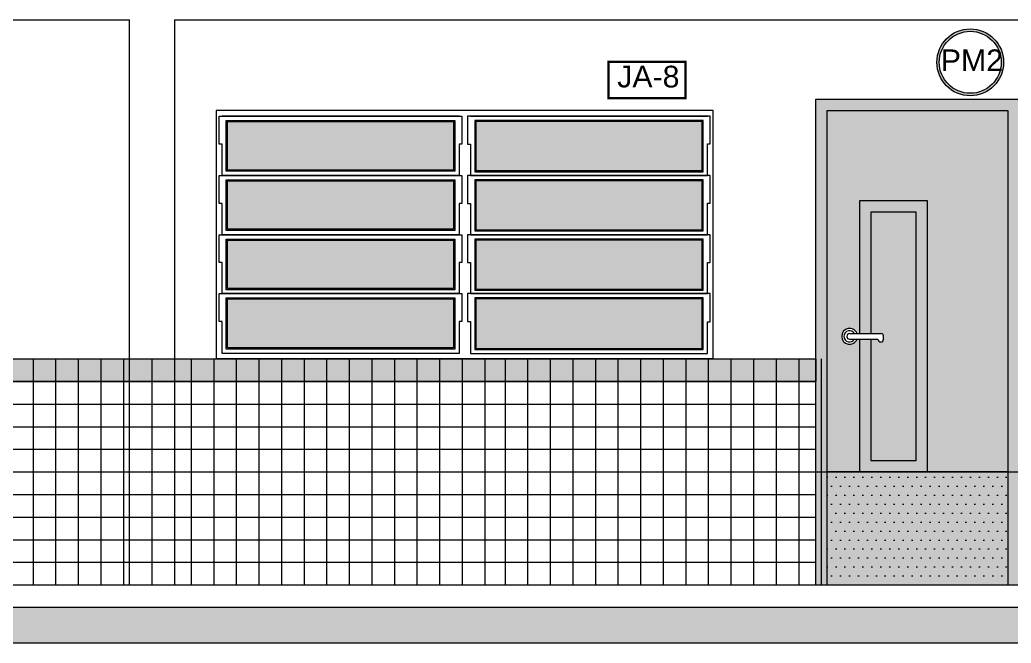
# Model space of a CAD drawing. Extents: x 183 to 373, y 23 to 105.
# Drawn here: x 220.307 to 224.697, y 46.322 to 49.081 of the extents above; entities that cross this region are included whole.
import ezdxf

# ---------------------------------------------------------------- set-up
doc = ezdxf.new("R2010")
doc.units = 0
doc.header["$LTSCALE"] = 0.005
doc.linetypes.add('C5', pattern=[60, 50, -5, 0, -5])
doc.linetypes.add('TRAÇO-2PTOS_P', pattern=[0.625, 0.25, -0.125, 0, -0.125, 0, -0.125])
doc.layers.get('0').update_dxf_attribs({"linetype": 'CONTINUOUS'})
for name, color, linetype in [('01', 1, 'CONTINUOUS'), ('0_HATCH', 1, 'CONTINUOUS'), ('252', 252, 'CONTINUOUS'), ('A-01', 1, 'CONTINUOUS'), ('A-CHAO_FACHADA', 8, 'CONTINUOUS'), ('A-COTAS', 1, 'CONTINUOUS'), ('A-HACH', 1, 'CONTINUOUS'), ('ARQ-EXO-1_100', 251, 'C5'), ('ARQ-HTC', 9, 'CONTINUOUS'), ('ARQ-SMB-1_100', 1, 'CONTINUOUS'), ('ARQ-TXT-1_075', 2, 'CONTINUOUS')]:
    doc.layers.add(name, color=color, linetype=linetype)
doc.styles.add('ESC-50-A20', font='arial.ttf', dxfattribs={"height": 0.1})

msp = doc.modelspace()

# ---------------------------------------------------------------- hatches: boundary and pattern name
h = msp.add_hatch()
h.set_pattern_fill('DOTS', color=1, scale=0.025, style=0)
h.set_pattern_definition([(0, (223.881362, 46.58033), (0.0198438, 0.0396875), [0, -0.0396875])])
h.paths.add_polyline_path([(224.6814, 47.0803), (223.8814, 47.0803), (223.8814, 46.5803), (224.6814, 46.5803)])
at = {"layer": '01'}
for points in [[(224.6814, 48.6803), (223.8814, 48.6803), (223.8814, 47.0803), (224.0256, 47.0803), (224.0256, 47.4678), (224.0256, 47.6678), (224.0141, 47.6678, -5.415339), (224.0141, 47.6928), (224.0256, 47.6928), (224.0256, 48.2803), (224.3256, 48.2803), (224.3256, 47.4678), (224.3256, 47.0803), (224.6814, 47.0803)], [(224.6814, 47.0803), (223.8814, 47.0803), (223.8814, 46.5803), (224.6814, 46.5803)]]:
    msp.add_hatch(color=40, dxfattribs=at).paths.add_polyline_path(points)
at = {"layer": '0_HATCH'}
for points in [[(224.7314, 48.7303), (223.8314, 48.7303), (223.8314, 46.5803), (223.8814, 46.5803), (223.8814, 48.6803), (224.6814, 48.6803), (224.6814, 46.5803), (224.7314, 46.5803)], [(224.3256, 48.2803), (224.0256, 48.2803), (224.0256, 47.6928), (224.0756, 47.6928), (224.0756, 48.2303), (224.2756, 48.2303), (224.2756, 47.4678), (224.2756, 47.1303), (224.0756, 47.1303), (224.0756, 47.4678), (224.0756, 47.6678), (224.0256, 47.6678), (224.0256, 47.4678), (224.0256, 47.0803), (224.3256, 47.0803), (224.3256, 47.4678)], [(216.6064, 47.5803), (223.8314, 47.5803), (223.8314, 47.4803), (216.6064, 47.4803)]]:
    msp.add_hatch(color=160, dxfattribs=at).paths.add_polyline_path(points)
at = {"layer": 'A-COTAS'}
h = msp.add_hatch(color=252, dxfattribs=at)
h.set_gradient(color1=(91, 91, 91), one_color=1, tint=1, name='INVHEMISPHERICAL')
h.paths.add_polyline_path([(221.2267, 48.6309), (221.2267, 48.4164), (222.2279, 48.4164), (222.2279, 48.6309)])
h.paths.add_polyline_path([(221.2267, 48.3684), (221.2267, 48.1539), (222.2279, 48.1539), (222.2279, 48.3684)])
h.paths.add_polyline_path([(221.2267, 48.1059), (221.2267, 47.8914), (222.2279, 47.8914), (222.2279, 48.1059)])
h.paths.add_polyline_path([(221.2267, 47.8459), (221.2267, 47.6289), (222.2279, 47.6289), (222.2279, 47.8459)])
h.paths.add_polyline_path([(223.3279, 48.4141), (223.3279, 48.6309), (222.3267, 48.6309), (222.3267, 48.4141)])
h.paths.add_polyline_path([(223.3279, 48.1516), (223.3279, 48.3684), (222.3267, 48.3684), (222.3267, 48.1516)])
h.paths.add_polyline_path([(223.3279, 47.8891), (223.3279, 48.1059), (222.3267, 48.1059), (222.3267, 47.8891)])
h.paths.add_polyline_path([(222.3267, 47.8459), (222.3267, 47.6266), (223.3279, 47.6266), (223.3279, 47.8459)])
at = {"layer": 'A-HACH'}
msp.add_hatch(color=254, dxfattribs=at).paths.add_polyline_path([(206.7713, 46.4803), (206.7713, 46.3223), (267.1607, 46.3223), (267.1607, 46.4803)])
at = {"layer": 'ARQ-HTC'}
h = msp.add_hatch(color=256, dxfattribs=at)
h.dxf.hatch_style = 1
h.set_gradient(color1=(132, 132, 132), one_color=1, tint=1, name='INVHEMISPHERICAL')
h.paths.add_polyline_path([(224.2756, 48.2303), (224.0756, 48.2303), (224.0756, 47.6928), (224.1214, 47.6928, -0.414214), (224.1314, 47.6828), (224.1314, 47.6678, -1), (224.1064, 47.6678), (224.0756, 47.6678), (224.0756, 47.4678), (224.0756, 47.1303), (224.2756, 47.1303), (224.2756, 47.4678)])
at = {"layer": 'ARQ-SMB-1_100'}
h = msp.add_hatch(color=252, dxfattribs=at)
edge = h.paths.add_edge_path()
edge.add_arc((224.5155, 48.8931), 0.1479, 0, 360)
edge = h.paths.add_edge_path(flags=17)
edge.add_arc((224.5155, 48.8931), 0.1372, 0, 360)

# ---------------------------------------------------------------- linework, layer by layer
at = {"color": 1}
for p, q in [((223.9814, 47.6928), (224.1214, 47.6928)), ((223.9814, 47.6678), (224.1064, 47.6678)), ((224.1314, 47.6678), (224.1314, 47.6828)), ((224.6814, 47.0803), (223.8814, 47.0803))]:
    msp.add_line(p, q, dxfattribs=at)
at = {"color": 2}
for points in [[(223.8314, 46.5803), (223.8314, 48.7303), (224.7314, 48.7303), (224.7314, 46.5803)], [(223.8814, 46.5803), (223.8814, 48.6803), (224.6814, 48.6803), (224.6814, 46.5803)]]:
    msp.add_lwpolyline(points, dxfattribs=at)
at = {"color": 1}
for points in [[(224.3256, 47.4678), (224.3256, 48.2803), (224.0256, 48.2803), (224.0256, 47.6928)], [(224.2756, 48.2303), (224.0756, 48.2303), (224.0756, 47.6928)], [(224.2756, 47.4678), (224.2756, 48.2303)], [(224.0256, 47.6678), (224.0256, 47.4678)], [(224.0756, 47.6678), (224.0756, 47.4678)], [(224.0256, 47.4678), (224.0256, 47.0803), (224.3256, 47.0803), (224.3256, 47.4678)], [(224.0756, 47.4678), (224.0756, 47.1303), (224.2756, 47.1303), (224.2756, 47.4678)]]:
    msp.add_lwpolyline(points, dxfattribs=at)
for centre, radius, start, end in [((223.9814, 47.6803), 0.035, 20.9248, 339.0752), ((223.9814, 47.6803), 0.025, 30, 330), ((223.9814, 47.6803), 0.0125, 90, 270), ((224.1189, 47.6678), 0.0125, 180, 0), ((224.1214, 47.6828), 0.01, 0, 90)]:
    msp.add_arc(centre, radius, start, end, dxfattribs=at)
at = {"layer": '01', "color": 251}
for p, q in [((220.7923, 47.5803), (220.9923, 47.5803)), ((220.8923, 47.5803), (220.8923, 46.5803)), ((223.8573, 46.5803, 9.9679), (223.8573, 47.5803, 9.9679)), ((216.9373, 47.4803, -6.6453), (223.8314, 47.4803, -6.6453)), ((220.7923, 47.4803), (220.9923, 47.4803)), ((220.9923, 47.4803, -6.6453), (223.8314, 47.4803, -6.6453)), ((220.7923, 47.3803), (220.9923, 47.3803)), ((220.7923, 47.2803), (220.9923, 47.2803)), ((220.7923, 47.1803), (220.9923, 47.1803)), ((220.7923, 47.0803), (220.9923, 47.0803)), ((220.7923, 46.9803), (220.9923, 46.9803)), ((220.7923, 46.8803), (220.9923, 46.8803)), ((220.7923, 46.7803), (220.9923, 46.7803)), ((220.7923, 46.6803), (220.9923, 46.6803))]:
    msp.add_line(p, q, dxfattribs=at)
at = {"layer": '252', "linetype": 'Continuous'}
for p, q in [((220.3673, 46.5803, 6.6453), (220.3673, 47.5803, 6.6453)), ((220.3673, 46.5803, 6.6453), (220.3673, 47.5803, 6.6453)), ((220.4673, 46.5803, 6.6453), (220.4673, 47.5803, 6.6453)), ((220.5673, 46.5803, 6.6453), (220.5673, 47.5803, 6.6453)), ((220.6673, 46.5803, 6.6453), (220.6673, 47.5803, 6.6453)), ((220.7673, 46.5803, 6.6453), (220.7673, 47.5803, 6.6453)), ((221.0673, 46.5803, 6.6453), (221.0673, 47.5803, 6.6453)), ((221.1673, 46.5803, 6.6453), (221.1673, 47.5803, 6.6453)), ((221.2673, 46.5803, 6.6453), (221.2673, 47.5803, 6.6453)), ((221.3673, 46.5803, 6.6453), (221.3673, 47.5803, 6.6453)), ((221.4673, 46.5803, 6.6453), (221.4673, 47.5803, 6.6453)), ((221.5673, 46.5803, 6.6453), (221.5673, 47.5803, 6.6453)), ((221.6673, 46.5803, 6.6453), (221.6673, 47.5803, 6.6453)), ((221.7673, 46.5803, 6.6453), (221.7673, 47.5803, 6.6453)), ((221.8673, 46.5803, 6.6453), (221.8673, 47.5803, 6.6453)), ((221.9673, 46.5803, 6.6453), (221.9673, 47.5803, 6.6453)), ((221.9673, 46.5803, 6.6453), (221.9673, 47.5803, 6.6453)), ((222.0673, 46.5803, 6.6453), (222.0673, 47.5803, 6.6453)), ((222.1673, 46.5803, 6.6453), (222.1673, 47.5803, 6.6453)), ((222.2673, 46.5803, 6.6453), (222.2673, 47.5803, 6.6453)), ((222.2673, 46.5803, 6.6453), (222.2673, 47.5803, 6.6453)), ((222.3673, 46.5803, 6.6453), (222.3673, 47.5803, 6.6453)), ((222.4573, 46.5803, 9.9679), (222.4573, 47.5803, 9.9679)), ((222.5573, 46.5803, 9.9679), (222.5573, 47.5803, 9.9679)), ((222.6573, 46.5803, 9.9679), (222.6573, 47.5803, 9.9679)), ((222.7573, 46.5803, 9.9679), (222.7573, 47.5803, 9.9679)), ((222.8573, 46.5803, 9.9679), (222.8573, 47.5803, 9.9679)), ((222.9573, 46.5803, 9.9679), (222.9573, 47.5803, 9.9679)), ((223.0573, 46.5803, 9.9679), (223.0573, 47.5803, 9.9679)), ((223.1573, 46.5803, 9.9679), (223.1573, 47.5803, 9.9679)), ((223.2573, 46.5803, 9.9679), (223.2573, 47.5803, 9.9679)), ((223.3573, 46.5803, 9.9679), (223.3573, 47.5803, 9.9679)), ((223.4573, 46.5803, 9.9679), (223.4573, 47.5803, 9.9679)), ((223.5573, 46.5803, 9.9679), (223.5573, 47.5803, 9.9679)), ((223.6573, 46.5803, 9.9679), (223.6573, 47.5803, 9.9679)), ((223.7573, 46.5803, 9.9679), (223.7573, 47.5803, 9.9679)), ((216.9373, 47.3803, 1.97), (223.8314, 47.3803, 1.608)), ((220.9923, 47.3803, 1.3071), (223.8314, 47.3803, 0.8458)), ((216.9373, 47.2803, 1.97), (223.8314, 47.2803, 1.608)), ((220.9923, 47.2803, 1.3071), (223.8314, 47.2803, 0.8458)), ((216.9373, 47.1803, 1.97), (223.8314, 47.1803, 1.608)), ((220.9923, 47.1803, 1.3071), (223.8314, 47.1803, 0.8458)), ((216.9373, 47.0803, 1.97), (228.9423, 47.0803, 1.3396)), ((220.9923, 47.0803, 1.3071), (223.8314, 47.0803, 0.8458)), ((216.9373, 46.9803, 1.97), (223.8314, 46.9803, 1.608)), ((220.9923, 46.9803, 1.3071), (223.8314, 46.9803, 0.8458)), ((216.9373, 46.8803, 1.97), (223.8314, 46.8803, 1.608)), ((220.9923, 46.8803, 1.3071), (223.8314, 46.8803, 0.8458)), ((216.9373, 46.7803, 1.97), (223.8314, 46.7803, 1.608)), ((220.9923, 46.7803, 1.3071), (223.8314, 46.7803, 0.8458)), ((216.9373, 46.6803, 1.97), (223.8314, 46.6803, 1.608)), ((220.9923, 46.6803, 1.3071), (223.8314, 46.6803, 0.8458))]:
    msp.add_line(p, q, dxfattribs=at)
msp.add_lwpolyline([(216.6064, 47.5803), (223.8314, 47.5803)], dxfattribs=at)
msp.add_lwpolyline([(216.6064, 47.5803), (223.8314, 47.5803), (223.8314, 47.4803), (216.6064, 47.4803)], close=True, dxfattribs=at)
at = {"layer": '252', "linetype": 'Continuous', "elevation": 3.3226}
for points in [[(216.9373, 47.5803), (223.8314, 47.5803)], [(220.9923, 47.5803), (223.8314, 47.5803)], [(223.8314, 47.4803), (216.9373, 47.4803)], [(223.8314, 47.4803), (220.9923, 47.4803)]]:
    msp.add_lwpolyline(points, dxfattribs=at)
at = {"layer": 'A-01', "color": 3}
for p, q in [((216.9373, 49.0811), (220.7923, 49.0811)), ((220.7923, 46.5803), (220.7923, 49.0811)), ((220.9923, 49.0811), (224.8623, 49.0811)), ((220.9923, 49.0811), (220.9923, 46.5803)), ((220.9923, 49.0811), (224.8623, 49.0811))]:
    msp.add_line(p, q, dxfattribs=at)
at = {"layer": 'A-01', "color": 5}
msp.add_line((208.0123, 46.5803), (266.3623, 46.5803), dxfattribs=at)
at = {"layer": 'A-01', "color": 8}
msp.add_line((267.1607, 46.3223), (206.7713, 46.3223), dxfattribs=at)
at = {"layer": 'A-CHAO_FACHADA', "color": 6}
msp.add_line((267.1607, 46.4803), (206.7713, 46.4803), dxfattribs=at)
at = {"layer": 'A-COTAS'}
for p, q in [((223.3773, 48.6803, 19.9358), (221.1773, 48.6803, 19.9358)), ((221.1773, 48.6803, 19.9358), (221.1773, 47.5803, 19.9358)), ((223.3773, 47.5803, 19.9358), (223.3773, 48.6803, 19.9358)), ((221.19, 48.6549, 19.9358), (222.2646, 48.6549, 19.9358)), ((221.19, 48.5314, 19.9358), (221.19, 48.6549, 19.9358)), ((222.2519, 48.6549, 19.9358), (221.2027, 48.6549, 19.9358)), ((221.2217, 48.6359, 19.9358), (222.2329, 48.6359, 19.9358)), ((221.2217, 48.4114, 19.9358), (221.2217, 48.6359, 19.9358)), ((222.2329, 48.6359, 19.9358), (222.2329, 48.4114, 19.9358)), ((222.2646, 48.6549, 19.9358), (222.2646, 48.5314, 19.9358)), ((223.3646, 48.6549, 19.9358), (222.29, 48.6549, 19.9358)), ((222.29, 48.6549, 19.9358), (222.29, 48.5314, 19.9358)), ((222.3027, 48.6549, 19.9358), (223.3519, 48.6549, 19.9358)), ((223.3329, 48.6359, 19.9358), (222.3217, 48.6359, 19.9358)), ((222.3217, 48.6359, 19.9358), (222.3217, 48.4091, 19.9358)), ((223.3329, 48.4091, 19.9358), (223.3329, 48.6359, 19.9358)), ((223.3646, 48.5316, 19.9358), (223.3646, 48.6549, 19.9358)), ((221.2267, 48.6309, 19.9358), (222.2279, 48.6309, 19.9358)), ((221.2267, 48.4164, 19.9358), (221.2267, 48.6309, 19.9358)), ((222.2279, 48.6309, 19.9358), (222.2279, 48.4164, 19.9358)), ((223.3279, 48.6309, 19.9358), (222.3267, 48.6309, 19.9358)), ((222.3267, 48.6309, 19.9358), (222.3267, 48.4141, 19.9358)), ((223.3279, 48.4141, 19.9358), (223.3279, 48.6309, 19.9358)), ((221.2027, 48.5314, 19.9358), (221.19, 48.5314, 19.9358)), ((221.2027, 48.3924, 19.9358), (221.2027, 48.5314, 19.9358)), ((222.2646, 48.5314, 19.9358), (222.2519, 48.5314, 19.9358)), ((222.2519, 48.5314, 19.9358), (222.2519, 48.3924, 19.9358)), ((222.29, 48.5314, 19.9358), (222.3027, 48.5314, 19.9358)), ((222.3027, 48.5314, 19.9358), (222.3027, 48.3924, 19.9358)), ((223.3519, 48.3924, 19.9358), (223.3519, 48.5316, 19.9358)), ((223.3519, 48.5316, 19.9358), (223.3646, 48.5316, 19.9358)), ((222.2279, 48.4164, 19.9358), (221.2267, 48.4164, 19.9358)), ((222.3267, 48.4141, 19.9358), (223.3279, 48.4141, 19.9358)), ((221.19, 48.3924, 19.9358), (222.2646, 48.3924, 19.9358)), ((221.19, 48.2689, 19.9358), (221.19, 48.3924, 19.9358)), ((222.2519, 48.3924, 19.9358), (221.2027, 48.3924, 19.9358)), ((222.2519, 48.3924, 19.9358), (221.2027, 48.3924, 19.9358)), ((222.2329, 48.4114, 19.9358), (221.2217, 48.4114, 19.9358)), ((221.2217, 48.3734, 19.9358), (222.2329, 48.3734, 19.9358)), ((221.2217, 48.1489, 19.9358), (221.2217, 48.3734, 19.9358)), ((222.2329, 48.3734, 19.9358), (222.2329, 48.1489, 19.9358)), ((222.2646, 48.3924, 19.9358), (222.2646, 48.2689, 19.9358)), ((223.3646, 48.3924, 19.9358), (222.29, 48.3924, 19.9358)), ((222.29, 48.3924, 19.9358), (222.29, 48.2689, 19.9358)), ((222.3027, 48.3924, 19.9358), (223.3519, 48.3924, 19.9358)), ((222.3027, 48.3924, 19.9358), (223.3519, 48.3924, 19.9358)), ((222.3217, 48.4091, 19.9358), (223.3329, 48.4091, 19.9358)), ((223.3329, 48.3734, 19.9358), (222.3217, 48.3734, 19.9358)), ((222.3217, 48.3734, 19.9358), (222.3217, 48.1466, 19.9358)), ((223.3329, 48.1466, 19.9358), (223.3329, 48.3734, 19.9358)), ((223.3646, 48.2691, 19.9358), (223.3646, 48.3924, 19.9358)), ((221.2267, 48.3684, 19.9358), (222.2279, 48.3684, 19.9358)), ((221.2267, 48.1539, 19.9358), (221.2267, 48.3684, 19.9358)), ((222.2279, 48.3684, 19.9358), (222.2279, 48.1539, 19.9358)), ((223.3279, 48.3684, 19.9358), (222.3267, 48.3684, 19.9358)), ((222.3267, 48.3684, 19.9358), (222.3267, 48.1516, 19.9358)), ((223.3279, 48.1516, 19.9358), (223.3279, 48.3684, 19.9358)), ((221.2027, 48.2689, 19.9358), (221.19, 48.2689, 19.9358)), ((221.2027, 48.1299, 19.9358), (221.2027, 48.2689, 19.9358)), ((222.2646, 48.2689, 19.9358), (222.2519, 48.2689, 19.9358)), ((222.2519, 48.2689, 19.9358), (222.2519, 48.1299, 19.9358)), ((222.29, 48.2689, 19.9358), (222.3027, 48.2689, 19.9358)), ((222.3027, 48.2689, 19.9358), (222.3027, 48.1299, 19.9358)), ((223.3519, 48.1299, 19.9358), (223.3519, 48.2691, 19.9358)), ((223.3519, 48.2691, 19.9358), (223.3646, 48.2691, 19.9358)), ((222.2279, 48.1539, 19.9358), (221.2267, 48.1539, 19.9358)), ((222.3267, 48.1516, 19.9358), (223.3279, 48.1516, 19.9358)), ((221.19, 48.1299, 19.9358), (222.2646, 48.1299, 19.9358)), ((221.19, 48.0064, 19.9358), (221.19, 48.1299, 19.9358)), ((222.2519, 48.1299, 19.9358), (221.2027, 48.1299, 19.9358)), ((222.2519, 48.1299, 19.9358), (221.2027, 48.1299, 19.9358)), ((222.2329, 48.1489, 19.9358), (221.2217, 48.1489, 19.9358)), ((221.2217, 48.1109, 19.9358), (222.2329, 48.1109, 19.9358)), ((221.2217, 47.8864, 19.9358), (221.2217, 48.1109, 19.9358)), ((222.2329, 48.1109, 19.9358), (222.2329, 47.8864, 19.9358)), ((222.2646, 48.1299, 19.9358), (222.2646, 48.0064, 19.9358)), ((223.3646, 48.1299, 19.9358), (222.29, 48.1299, 19.9358)), ((222.29, 48.1299, 19.9358), (222.29, 48.0064, 19.9358)), ((222.3027, 48.1299, 19.9358), (223.3519, 48.1299, 19.9358)), ((222.3027, 48.1299, 19.9358), (223.3519, 48.1299, 19.9358)), ((222.3217, 48.1466, 19.9358), (223.3329, 48.1466, 19.9358)), ((223.3329, 48.1109, 19.9358), (222.3217, 48.1109, 19.9358)), ((222.3217, 48.1109, 19.9358), (222.3217, 47.8841, 19.9358)), ((223.3329, 47.8841, 19.9358), (223.3329, 48.1109, 19.9358)), ((223.3646, 48.0066, 19.9358), (223.3646, 48.1299, 19.9358)), ((221.2267, 48.1059, 19.9358), (222.2279, 48.1059, 19.9358)), ((221.2267, 47.8914, 19.9358), (221.2267, 48.1059, 19.9358)), ((222.2279, 48.1059, 19.9358), (222.2279, 47.8914, 19.9358)), ((223.3279, 48.1059, 19.9358), (222.3267, 48.1059, 19.9358)), ((222.3267, 48.1059, 19.9358), (222.3267, 47.8891, 19.9358)), ((223.3279, 47.8891, 19.9358), (223.3279, 48.1059, 19.9358)), ((221.2027, 48.0064, 19.9358), (221.19, 48.0064, 19.9358)), ((221.2027, 47.8699, 19.9358), (221.2027, 48.0064, 19.9358)), ((222.2646, 48.0064, 19.9358), (222.2519, 48.0064, 19.9358)), ((222.2519, 48.0064, 19.9358), (222.2519, 47.8699, 19.9358)), ((222.29, 48.0064, 19.9358), (222.3027, 48.0064, 19.9358)), ((222.3027, 48.0064, 19.9358), (222.3027, 47.8699, 19.9358)), ((223.3519, 47.8699, 19.9358), (223.3519, 48.0066, 19.9358)), ((223.3519, 48.0066, 19.9358), (223.3646, 48.0066, 19.9358)), ((222.2279, 47.8914, 19.9358), (221.2267, 47.8914, 19.9358)), ((222.3267, 47.8891, 19.9358), (223.3279, 47.8891, 19.9358)), ((221.19, 47.8699, 19.9358), (222.2646, 47.8699, 19.9358)), ((221.19, 47.7464, 19.9358), (221.19, 47.8699, 19.9358)), ((222.2519, 47.8699, 19.9358), (221.2027, 47.8699, 19.9358)), ((222.2519, 47.8699, 19.9358), (221.2027, 47.8699, 19.9358)), ((222.2329, 47.8864, 19.9358), (221.2217, 47.8864, 19.9358)), ((221.2217, 47.8509, 19.9358), (222.2329, 47.8509, 19.9358)), ((221.2217, 47.6239, 19.9358), (221.2217, 47.8509, 19.9358)), ((221.2267, 47.8459, 19.9358), (222.2279, 47.8459, 19.9358)), ((221.2267, 47.6289, 19.9358), (221.2267, 47.8459, 19.9358)), ((222.2279, 47.8459, 19.9358), (222.2279, 47.6289, 19.9358)), ((222.2329, 47.8509, 19.9358), (222.2329, 47.6239, 19.9358)), ((222.2646, 47.8699, 19.9358), (222.2646, 47.7464, 19.9358)), ((223.3646, 47.8699, 19.9358), (222.29, 47.8699, 19.9358)), ((222.29, 47.8699, 19.9358), (222.29, 47.7464, 19.9358)), ((222.3027, 47.8699, 19.9358), (223.3519, 47.8699, 19.9358)), ((222.3027, 47.8699, 19.9358), (223.3519, 47.8699, 19.9358)), ((222.3217, 47.8841, 19.9358), (223.3329, 47.8841, 19.9358)), ((223.3329, 47.8509, 19.9358), (222.3217, 47.8509, 19.9358)), ((222.3217, 47.8509, 19.9358), (222.3217, 47.6216, 19.9358)), ((223.3279, 47.8459, 19.9358), (222.3267, 47.8459, 19.9358)), ((222.3267, 47.8459, 19.9358), (222.3267, 47.6266, 19.9358)), ((223.3279, 47.6266, 19.9358), (223.3279, 47.8459, 19.9358)), ((223.3329, 47.6216, 19.9358), (223.3329, 47.8509, 19.9358)), ((223.3646, 47.7441, 19.9358), (223.3646, 47.8699, 19.9358)), ((221.2027, 47.7464, 19.9358), (221.19, 47.7464, 19.9358)), ((221.2027, 47.6049, 19.9358), (221.2027, 47.7464, 19.9358)), ((222.2646, 47.7464, 19.9358), (222.2519, 47.7464, 19.9358)), ((222.2519, 47.7464, 19.9358), (222.2519, 47.6049, 19.9358)), ((222.29, 47.7464, 19.9358), (222.3027, 47.7464, 19.9358)), ((222.3027, 47.7464, 19.9358), (222.3027, 47.6049, 19.9358)), ((223.3519, 47.6049, 19.9358), (223.3519, 47.7441, 19.9358)), ((223.3519, 47.7441, 19.9358), (223.3646, 47.7441, 19.9358)), ((222.2329, 47.6239, 19.9358), (221.2217, 47.6239, 19.9358)), ((222.2279, 47.6289, 19.9358), (221.2267, 47.6289, 19.9358)), ((222.3267, 47.6266, 19.9358), (223.3279, 47.6266, 19.9358)), ((223.3773, 47.5803, 19.9358), (221.1773, 47.5803, 19.9358)), ((222.2519, 47.6049, 19.9358), (221.2027, 47.6049, 19.9358)), ((222.3027, 47.6049, 19.9358), (223.3519, 47.6049, 19.9358)), ((222.3217, 47.6216, 19.9358), (223.3329, 47.6216, 19.9358))]:
    msp.add_line(p, q, dxfattribs=at)
at = {"layer": 'ARQ-EXO-1_100', "color": 252, "linetype": 'TRAÇO-2PTOS_P', "ltscale": 100}
msp.add_line((205.8759, 46.5803), (267.1857, 46.5803), dxfattribs=at)
at = {"layer": 'ARQ-SMB-1_100', "color": 252, "ltscale": 10, "const_width": 0.0107, "elevation": 19.9358}
msp.add_lwpolyline([(222.9136, 48.7349), (223.2546, 48.7349), (223.2546, 48.8949), (222.9136, 48.8949)], close=True, dxfattribs=at)
at = {"layer": 'ARQ-SMB-1_100', "color": 252}
for radius in [0.1479, 0.1372]:
    msp.add_circle((224.5155, 48.8931), radius, dxfattribs=at)

# ---------------------------------------------------------------- texts
at = {"layer": 'ARQ-TXT-1_075', "style": 'ESC-50-A20'}
for tag, p in [('PM2', (224.385, 48.8541)), ('JA-8', (222.9524, 48.7819, 19.9358))]:
    msp.add_attdef(tag, p, '', height=0.096, dxfattribs=at)

doc.saveas('drawing.dxf')
